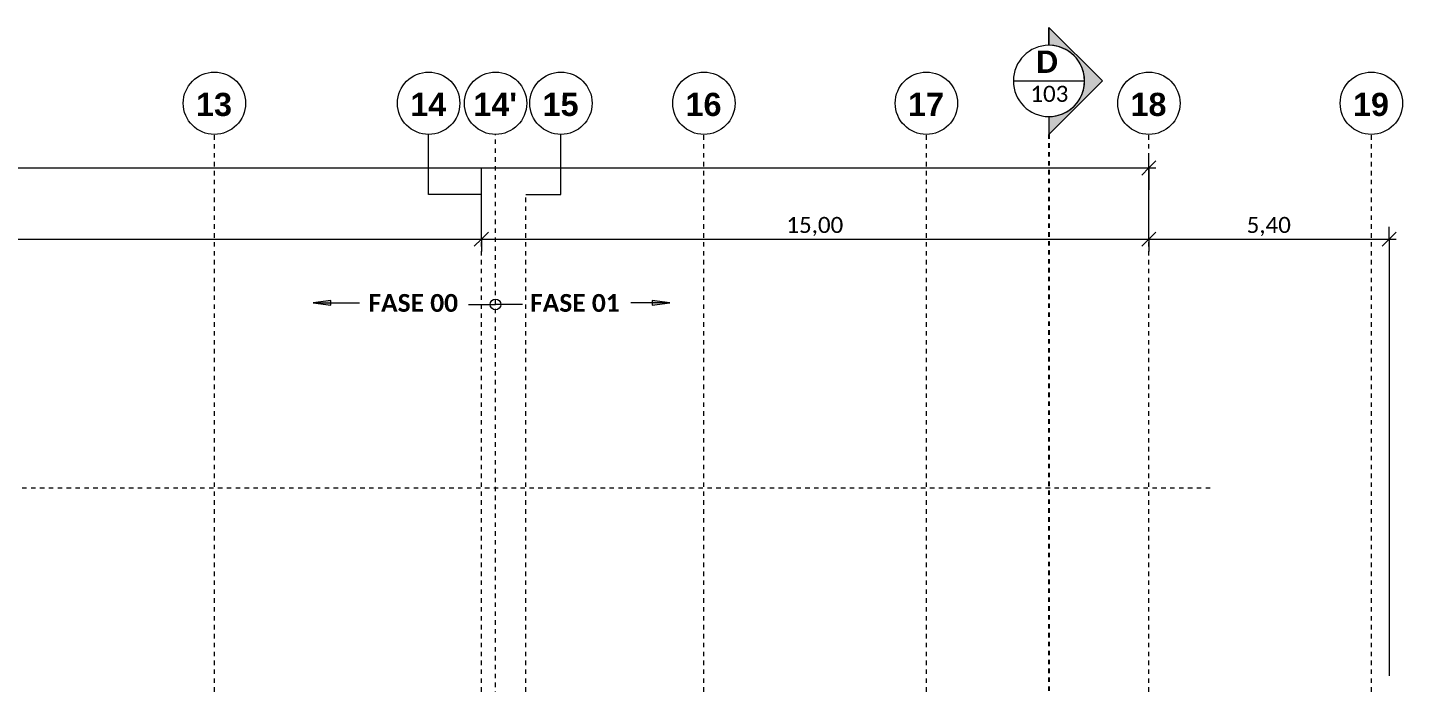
# Model space of a CAD drawing. Header units: metres. Extents: x -8 to 121, y -57 to 15.
# Drawn here: x 67.8 to 98.7, y 0.64 to 15.35 of the extents above; entities that cross this region are included whole.
import ezdxf

# ---------------------------------------------------------------- set-up
doc = ezdxf.new("R2010")
doc.units = ezdxf.units.M
for name, pattern in [('Center 1_4_', [0.01325, 0.00635, -0.0023, 0.0023, -0.0023]), ('Grid Line', [0.022225, 0.0127, -0.003175, 0.003175, -0.003175]), ('Grid Line 1_2_', [0.022225, 0.0127, -0.003175, 0.003175, -0.003175])]:
    doc.linetypes.add(name, pattern=pattern)
for name, color, linetype, lineweight in [('A-ANNO-DIMS', 7, 'Continuous', 5), ('A-ANNO-DIMS-200', 7, 'Continuous', 5), ('A-DETL-1', 7, 'Continuous', 5), ('G-ANNO-SYMB', 7, 'Continuous', 5), ('G-ANNO-SYMB-1', 7, 'Center 1_4_', 25), ('G-ANNO-TEXT', 7, 'Continuous', 5), ('S-GRID-IDEN', 7, 'Continuous', 5), ('S-GRID-IDEN-1', 7, 'Continuous', 18)]:
    doc.layers.add(name, color=color, linetype=linetype, lineweight=lineweight)
for name, color, linetype, lineweight, true_color in [('S-GRID-1', 9, 'Grid Line', 5, 0x808080), ('S-GRID-2', 9, 'Continuous', 5, 0x808080), ('S-GRID-3', 7, 'Grid Line', 5, 0x0080c0), ('S-GRID-4', 7, 'Continuous', 5, 0x0080c0), ('S-GRID-5', 1, 'Grid Line 1_2_', 5, 0xff0000)]:
    doc.layers.add(name, color=color, linetype=linetype, lineweight=lineweight, true_color=true_color)
doc.styles.add('Arial_B', font='arialbd.ttf', dxfattribs={"height": 0.52})
doc.styles.add('Calibri', font='calibri.ttf', dxfattribs={"height": 0.36})
doc.styles.add('Calibri_B', font='calibrib.ttf', dxfattribs={"height": 0.5})
doc.styles.add('Calibri_B_2', font='calibrib.ttf', dxfattribs={"height": 0.4})
doc.dimstyles.new('_Linear__M_MM_1_8mm', dxfattribs={"dimscale": 0.3048, "dimtxt": 0.423845, "dimasz": 1.049869, "dimexe": 0.918635, "dimexo": 0.0625, "dimgap": 0, "dimtad": 1, "dimrnd": 0.001, "dimzin": 0, "dimdsep": 46, "dimtxsty": 'Calibri', "dimblk1": 'OBLIQUE', "dimblk2": 'OBLIQUE', "dimsah": 1, "dimcen": 0.09, "dimdle": 0.524934, "dimazin": 0, "dimtfac": 1, "dimtdec": 4, "dimtix": 1, "dimtmove": 0, "dimatfit": 3, "dimfxl": 5.249344, "dimfxlon": 1, "dimtvp": 1, "dimtolj": 1, "dimtzin": 0, "dimlwd": 5, "dimlwe": 5, "dimarcsym": 2})

# ---------------------------------------------------------------- blocks, each defined once
blk = doc.blocks.new('Eixo - CABEÇA DE EIXO - PRETO-498843-COBERTURA')
at = {"layer": 'S-GRID-IDEN-1'}
blk.add_circle((0, 0), 0.0035, dxfattribs=at)
blk = doc.blocks.new('Corte - 0_CHAMADA DE CORTE-537466-COBERTURA')
at = {"layer": 'G-ANNO-SYMB'}
h = blk.add_hatch(color=256, dxfattribs=at)
edge = h.paths.add_edge_path()
edge.add_line((-0.01, 0), (-0.012, 0))
edge.add_line((-0.012, 0), (-0.006, 0.006))
edge.add_line((-0.006, 0.006), (0, 0))
edge.add_line((0, 0), (-0.002, 0))
edge.add_arc((-0.006, 0), 0.004, 0, 180)
for p, q in [((-0.006, 0.006), (-0.012, 0)), ((-0.006, 0.006), (-0.012, 0)), ((-0.006, 0.006), (0, 0)), ((0, 0), (-0.006, 0.006)), ((-0.01, 0), (-0.012, 0)), ((-0.012, 0), (-0.01, 0)), ((-0.002, 0), (0, 0)), ((-0.002, 0), (0, 0))]:
    blk.add_line(p, q, dxfattribs=at)
for start, end in [(360, 180), (0, 180), (180, 360)]:
    blk.add_arc((-0.006, 0), 0.004, start, end, dxfattribs=at)
blk = doc.blocks.new('DIMBLOCK1-COBERTURA')
at = {"layer": 'A-ANNO-DIMS-200'}
for p, q in [((0, 10.597), (0, 12.197)), ((78, 10.597), (78, 12.197)), ((-0.16, 10.597), (78.16, 10.597)), ((0, 10.597), (0, 10.317)), ((78, 10.597), (78, 10.317))]:
    blk.add_line(p, q, dxfattribs=at)
at = {"layer": 'A-ANNO-DIMS-200', "lineweight": 9}
for p, q in [((0, 10.597), (-0.16, 10.437)), ((0, 10.597), (0.16, 10.757)), ((78, 10.597), (77.84, 10.437)), ((78, 10.597), (78.16, 10.757))]:
    blk.add_line(p, q, dxfattribs=at)
at = {"layer": 'A-ANNO-DIMS-200', "color": 0, "insert": (38.354, 11.096), "char_height": 0.36, "width": 1.55123, "attachment_point": 1, "line_spacing_factor": 1.158048, "style": 'Calibri'}
blk.add_mtext('78,00', dxfattribs=at)
blk = doc.blocks.new('_Oblique')
at = {"color": 0, "linetype": 'ByBlock', "lineweight": -2}
blk.add_line((-0.5, -0.5), (0.5, 0.5), dxfattribs=at)
blk = doc.blocks.new('DIMBLOCK2-COBERTURA')
at = {"layer": 'A-ANNO-DIMS-200'}
for p, q in [((0, 12.197), (0, 13.797)), ((93, 12.197), (93, 12.477)), ((-0.16, 12.197), (93.16, 12.197)), ((0, 12.197), (0, 11.917)), ((93, 12.197), (93, 11.708))]:
    blk.add_line(p, q, dxfattribs=at)
at = {"layer": 'A-ANNO-DIMS-200', "lineweight": 9}
for p, q in [((0, 12.197), (-0.16, 12.037)), ((0, 12.197), (0.16, 12.357)), ((93, 12.197), (92.84, 12.037)), ((93, 12.197), (93.16, 12.357))]:
    blk.add_line(p, q, dxfattribs=at)
at = {"layer": 'A-ANNO-DIMS-200', "color": 0, "insert": (45.854, 12.696), "char_height": 0.36, "width": 1.55123, "attachment_point": 1, "line_spacing_factor": 1.158048, "style": 'Calibri'}
blk.add_mtext('93,00', dxfattribs=at)
blk = doc.blocks.new('DIMBLOCK9-COBERTURA')
at = {"layer": 'A-ANNO-DIMS-200'}
for p, q in [((78, 10.597), (78, 12.197)), ((93, 10.597), (93, 12.197)), ((77.84, 10.597), (93, 10.597)), ((78, 10.597), (78, 10.317)), ((93, 10.597), (93, 10.317))]:
    blk.add_line(p, q, dxfattribs=at)
at = {"layer": 'A-ANNO-DIMS-200', "lineweight": 9}
for p, q in [((78, 10.597), (77.84, 10.437)), ((78, 10.597), (78.16, 10.757)), ((93, 10.597), (92.84, 10.437)), ((93, 10.597), (93.16, 10.757))]:
    blk.add_line(p, q, dxfattribs=at)
at = {"layer": 'A-ANNO-DIMS-200', "color": 0, "insert": (84.854, 11.096), "char_height": 0.36, "width": 1.55123, "attachment_point": 1, "line_spacing_factor": 1.158048, "style": 'Calibri'}
blk.add_mtext('15,00', dxfattribs=at)
blk = doc.blocks.new('DIMBLOCK10-COBERTURA')
at = {"layer": 'A-ANNO-DIMS-200'}
for p, q in [((93, 10.597), (93, 12.197)), ((98.4, 10.597), (98.4, 10.877)), ((93, 10.597), (98.56, 10.597)), ((93, 10.597), (93, 10.317)), ((98.4, 10.597), (98.4, 0.789))]:
    blk.add_line(p, q, dxfattribs=at)
at = {"layer": 'A-ANNO-DIMS-200', "lineweight": 9}
for p, q in [((93, 10.597), (92.84, 10.437)), ((93, 10.597), (93.16, 10.757)), ((98.4, 10.597), (98.24, 10.437)), ((98.4, 10.597), (98.56, 10.757))]:
    blk.add_line(p, q, dxfattribs=at)
at = {"layer": 'A-ANNO-DIMS-200', "color": 0, "insert": (95.198, 11.096), "char_height": 0.36, "width": 1.20538, "attachment_point": 1, "line_spacing_factor": 1.158048, "style": 'Calibri'}
blk.add_mtext('5,40', dxfattribs=at)

msp = doc.modelspace()

# ---------------------------------------------------------------- hatches: boundary and pattern name
at = {"layer": 'G-ANNO-TEXT'}
for points in [[(74.2172, 9.1645), (74.6172, 9.1119), (74.6172, 9.2172)], [(82.2374, 9.1645), (81.8374, 9.2172), (81.8374, 9.1119)]]:
    msp.add_hatch(color=256, dxfattribs=at).paths.add_polyline_path(points)

# ---------------------------------------------------------------- linework, layer by layer
at = {"layer": 'A-DETL-1'}
for p in [(77.7106, 9.1303), (78.9254, 9.1303)]:
    msp.add_line(p, (78.318, 9.1303), dxfattribs=at)
msp.add_circle((78.318, 9.1303), 0.12, dxfattribs=at)
at = {"layer": 'G-ANNO-SYMB'}
msp.add_line((89.9548, 14.1506), (91.5548, 14.1506), dxfattribs=at)
at = {"layer": 'G-ANNO-SYMB-1'}
msp.add_line((90.7548, 12.9506), (90.7548, -20.1015), dxfattribs=at)
at = {"layer": 'G-ANNO-TEXT'}
for p, q in [((74.6172, 9.2172), (74.2172, 9.1645)), ((74.2172, 9.1645), (74.6172, 9.1119)), ((74.2172, 9.1645), (74.7457, 9.1645)), ((74.6172, 9.1119), (74.6172, 9.2172)), ((74.7457, 9.1645), (75.2616, 9.1645)), ((81.8804, 9.1645), (81.3582, 9.1645)), ((82.2374, 9.1645), (81.8374, 9.2172)), ((81.8374, 9.2172), (81.8374, 9.1119)), ((81.8374, 9.1119), (82.2374, 9.1645)), ((82.2374, 9.1645), (81.8804, 9.1645))]:
    msp.add_line(p, q, dxfattribs=at)
at = {"layer": 'S-GRID-1'}
for p, q in [((72, -52.97), (72, 12.9494)), ((78, -52.97), (78, 11.5971)), ((94.379, 5), (-5.3958, 5))]:
    msp.add_line(p, q, dxfattribs=at)
at = {"layer": 'S-GRID-2'}
for p, q in [((76.8148, 11.5971), (76.8148, 12.9494)), ((78, 11.5971), (76.8148, 11.5971))]:
    msp.add_line(p, q, dxfattribs=at)
at = {"layer": 'S-GRID-3'}
for p, q in [((83, -52.97), (83, 12.9494)), ((88, -52.97), (88, 12.9494)), ((93, -52.97), (93, 12.9494)), ((98, -52.97), (98, 12.9494)), ((79, -52.97), (79, 11.5971))]:
    msp.add_line(p, q, dxfattribs=at)
at = {"layer": 'S-GRID-4'}
for p, q in [((79.7877, 11.5971), (79.7877, 12.9494)), ((79, 11.5971), (79.7877, 11.5971))]:
    msp.add_line(p, q, dxfattribs=at)
at = {"layer": 'S-GRID-5'}
msp.add_line((78.318, -42.6649), (78.318, 12.9494), dxfattribs=at)

# ---------------------------------------------------------------- block references
at = {"layer": 'G-ANNO-SYMB', "xscale": 199.9999999999999, "yscale": 199.9999999999999, "zscale": 199.9999999999999, "rotation": 269.9999999999995}
msp.add_blockref('Corte - 0_CHAMADA DE CORTE-537466-COBERTURA', (90.7548, 12.9506), dxfattribs=at)
at = {"layer": 'S-GRID-IDEN-1', "xscale": 199.9999999999999, "yscale": 199.9999999999999, "zscale": 199.9999999999999}
for p in [(72, 13.6494), (76.8148, 13.6494), (78.318, 13.6494), (79.7877, 13.6494), (83, 13.6494), (88, 13.6494), (93, 13.6494), (98, 13.6494)]:
    msp.add_blockref('Eixo - CABEÇA DE EIXO - PRETO-498843-COBERTURA', p, dxfattribs=at)

# ---------------------------------------------------------------- texts
at = {"layer": 'G-ANNO-SYMB', "attachment_point": 1}
for s, insert, char_height, width, style in [('\\fCalibri|b1|i0|c0|p34|;D', (90.4684, 14.8315), 0.5, 0.593249, 'Calibri_B'), ('103', (90.3373, 14.041), 0.36, 1.058227, 'Calibri')]:
    msp.add_mtext(s, dxfattribs=dict(at, insert=insert, char_height=char_height, width=width, style=style))
at = {"layer": 'G-ANNO-TEXT', "char_height": 0.4, "width": 2.501265, "attachment_point": 1, "style": 'Calibri_B_2'}
for s, insert in [('FASE 00', (75.4616, 9.3645)), ('FASE 01', (79.0945, 9.3645))]:
    msp.add_mtext(s, dxfattribs=dict(at, insert=insert))
at = {"layer": 'S-GRID-IDEN', "char_height": 0.52, "attachment_point": 1, "style": 'Arial_B'}
for s, insert, width in [('13', (71.5879, 13.8836), 0.994092), ('14', (76.4027, 13.8836), 0.994092), ("14'", (77.8199, 13.8836), 1.202531), ('15', (79.3756, 13.8836), 0.994092), ('16', (82.5879, 13.8836), 0.994092), ('17', (87.5879, 13.8836), 0.994092), ('18', (92.5879, 13.8836), 0.994092), ('19', (97.5879, 13.8836), 0.994092)]:
    msp.add_mtext(s, dxfattribs=dict(at, insert=insert, width=width))

# ---------------------------------------------------------------- dimensions: what is measured, and where the dimension line sits
at = {"layer": 'A-ANNO-DIMS'}
for base, p1, p2, override, picture, middle in [((93, 12.1966), (0, 13.7966), (93, 11.7085), {"dimpost": '<>', "dimfxl": 93.02344}, 'DIMBLOCK2-COBERTURA', (46.5, 12.381)), ((78, 10.5966), (0, 12.1966), (78, 12.1966), {"dimpost": '<>', "dimfxl": 78}, 'DIMBLOCK1-COBERTURA', (39, 10.781)), ((93, 10.5966), (78, 12.1966), (93, 12.1966), {"dimpost": '<>', "dimfxl": 15}, 'DIMBLOCK9-COBERTURA', (85.5, 10.781)), ((98.4, 10.5966), (93, 12.1966), (98.4, 0.7885), {"dimpost": '<>', "dimfxl": 12.621593}, 'DIMBLOCK10-COBERTURA', (95.7, 10.781))]:
    dim = msp.add_linear_dim(base=base, p1=p1, p2=p2, dimstyle='_Linear__M_MM_1_8mm', override=override, dxfattribs=at)
    dim.commit()
    dim.dimension.update_dxf_attribs({"geometry": picture, "text_midpoint": middle})

doc.saveas('drawing.dxf')
